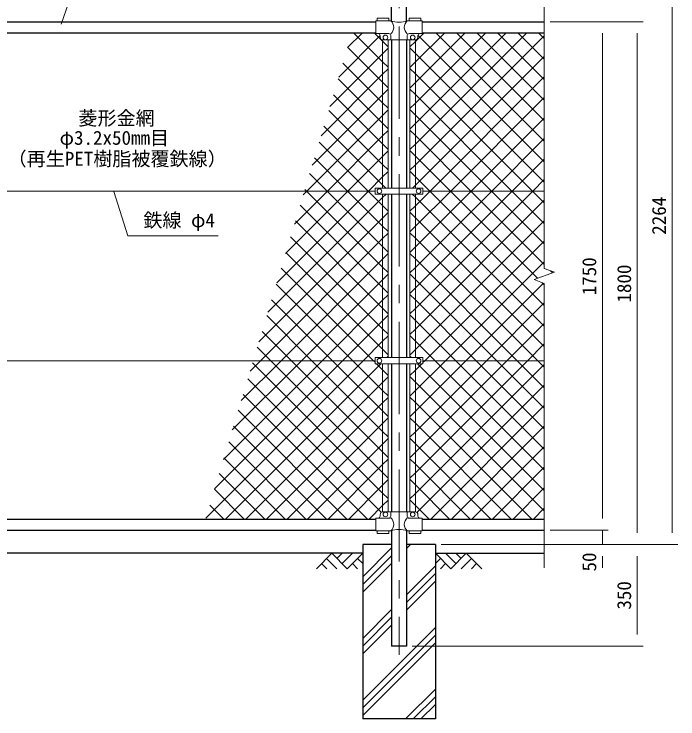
# Model space of a CAD drawing. Units: millimetres, scale not verified. Extents: x -4200 to 4200, y -2970 to 2970.
# Drawn here: x -2710 to -425, y -817 to 1609 of the extents above; entities that cross this region are included whole.
import ezdxf
from ezdxf.enums import TextEntityAlignment as Align

# ---------------------------------------------------------------- set-up
doc = ezdxf.new("R2010")
doc.units = ezdxf.units.MM
doc.header["$LTSCALE"] = 10
doc.linetypes.add('USER1', pattern=[50.8, 31.75, -6.35, 6.35, -6.35])
for name, color, linetype, lineweight in [('0-3_D-BGD', 7, 'Continuous', 25), ('0-4_D-STR4', 7, 'Continuous', 25), ('0-5_D-STR1', 1, 'Continuous', 25), ('0-6_D-STR-DIM', 7, 'Continuous', 13), ('0-9_D-DCR-HCH', 7, 'Continuous', 13), ('0-A_D-BMK', 2, 'USER1', 13), ('0-B_D-STR2', 7, 'Continuous', 13), ('0-C_D-STR3', 3, 'Continuous', 13), ('0-D_D-STR-TXT', 7, 'Continuous', 13)]:
    doc.layers.add(name, color=color, linetype=linetype, lineweight=lineweight)
doc.styles.add('ＭＳ ゴシック', font='')
doc.styles.get('ＭＳ ゴシック').set_extended_font_data('MS Gothic')

msp = doc.modelspace()

# ---------------------------------------------------------------- linework, layer by layer
at = {"layer": '0-3_D-BGD'}
for p, q in [((-1509.97, -246.79), (-3259.97, -246.79)), ((-1259.97, -246.79), (-884.97, -246.79))]:
    msp.add_line(p, q, dxfattribs=at)
at = {"layer": '0-4_D-STR4'}
for p, q in [((-1509.97, -216.79), (-1509.97, -816.79)), ((-1410.37, -216.79), (-1509.97, -216.79)), ((-1259.97, -216.79), (-1359.57, -216.79)), ((-1259.97, -216.79), (-1259.97, -816.79)), ((-1259.97, -816.79), (-1509.97, -816.79))]:
    msp.add_line(p, q, dxfattribs=at)
at = {"layer": '0-5_D-STR1'}
for p, q in [((-1410.37, 1586.21), (-1410.37, 2051.16)), ((-1359.57, 1586.21), (-1359.57, 2051.16)), ((-3304.97, 1583.21), (-1464.97, 1583.21)), ((-1304.97, 1583.21), (-884.97, 1583.21)), ((-3304.97, 1545.21), (-1464.97, 1545.21)), ((-1304.97, 1545.21), (-884.97, 1545.21)), ((-1410.37, 1520.21), (-1410.37, 1010.71)), ((-1359.57, 1520.21), (-1359.57, 1010.71)), ((-1410.37, 989.71), (-1410.37, 426.71)), ((-1359.57, 989.71), (-1359.57, 426.71)), ((-1410.37, 405.71), (-1410.37, -103.79)), ((-1359.57, 405.71), (-1359.57, -103.79)), ((-3304.97, -128.79), (-1464.97, -128.79)), ((-1304.97, -128.79), (-884.97, -128.79)), ((-3304.97, -166.79), (-1464.97, -166.79)), ((-1410.37, -169.79), (-1410.37, -566.79)), ((-1359.57, -169.79), (-1359.57, -566.79)), ((-1304.97, -166.79), (-884.97, -166.79)), ((-1359.57, -566.79), (-1410.37, -566.79))]:
    msp.add_line(p, q, dxfattribs=at)
at = {"layer": '0-6_D-STR-DIM'}
for p, q in [((-884.97, 2072.21), (-884.97, 733.86)), ((-444.97, 2007.21), (-444.97, -176.79)), ((-864.97, 1583.21), (-664.97, 1583.21)), ((-864.97, 1583.21), (-544.97, 1583.21)), ((-864.97, 1583.21), (-544.97, 1583.21)), ((-684.97, 1543.21), (-684.97, -126.79)), ((-564.97, 1543.21), (-564.97, -176.79)), ((-849.74, 721.04), (-884.97, 733.86)), ((-920.21, 695.39), (-849.74, 721.04)), ((-884.97, 682.56), (-920.21, 695.39)), ((-884.97, 682.56), (-884.97, -296.79)), ((-684.97, -126.79), (-684.97, -86.79)), ((-864.97, -166.79), (-664.97, -166.79)), ((-864.97, -166.79), (-664.97, -166.79)), ((-684.97, -166.79), (-684.97, -216.79)), ((-1239.97, -216.79), (-664.97, -216.79)), ((-1239.97, -216.79), (-544.97, -216.79)), ((-1239.97, -216.79), (-424.97, -216.79)), ((-1239.97, -216.79), (-544.97, -216.79)), ((-684.97, -256.79), (-684.97, -296.79)), ((-564.97, -256.79), (-564.97, -526.79)), ((-1339.57, -566.79), (-544.97, -566.79))]:
    msp.add_line(p, q, dxfattribs=at)
at = {"layer": '0-9_D-DCR-HCH'}
for p, q in [((-1359.57, -230.63), (-1345.74, -216.79)), ((-1509.97, -327.99), (-1410.37, -228.39)), ((-1616.4, -246.79), (-1669.61, -300)), ((-1634.14, -264.53), (-1598.5, -300)), ((-1616.4, -246.79), (-1563.19, -300)), ((-1598.66, -264.53), (-1580.92, -246.79)), ((-1580.92, -282.26), (-1545.45, -246.79)), ((-1563.19, -300), (-1509.97, -246.79)), ((-1527.71, -264.53), (-1509.97, -282.18)), ((-1509.97, -354.51), (-1410.37, -254.91)), ((-1206.76, -300), (-1259.97, -246.79)), ((-1242.24, -264.53), (-1259.97, -282.18)), ((-1189.03, -282.26), (-1224.5, -246.79)), ((-1153.55, -246.79), (-1206.76, -300)), ((-1171.2, -264.62), (-1189.03, -246.79)), ((-1135.81, -264.53), (-1171.45, -300)), ((-1153.55, -246.79), (-1100.34, -300)), ((-1651.87, -282.26), (-1634.05, -300)), ((-1545.45, -282.26), (-1527.63, -300)), ((-1509.97, -381.03), (-1410.37, -281.43)), ((-1359.57, -389.73), (-1259.97, -290.13)), ((-1224.5, -282.26), (-1242.32, -300)), ((-1118.08, -282.26), (-1135.89, -300)), ((-1359.57, -416.24), (-1259.97, -316.64)), ((-1359.57, -442.76), (-1259.97, -343.16)), ((-1509.97, -540.13), (-1410.37, -440.53)), ((-1509.97, -566.64), (-1410.37, -467.04)), ((-1509.97, -593.16), (-1410.37, -493.56)), ((-1509.97, -752.26), (-1259.97, -502.26)), ((-1509.97, -778.77), (-1259.97, -528.77)), ((-1509.97, -805.29), (-1259.97, -555.29)), ((-1362.37, -816.79), (-1259.97, -714.39)), ((-1335.86, -816.79), (-1259.97, -740.91)), ((-1309.34, -816.79), (-1259.97, -767.42))]:
    msp.add_line(p, q, dxfattribs=at)
at = {"layer": '0-A_D-BMK'}
msp.add_line((-1384.97, 2074.27), (-1384.97, -596.79), dxfattribs=at)
at = {"layer": '0-B_D-STR2'}
for p, q in [((-1592.41, 1392.75), (-1449.97, 1535.19)), ((-1561.88, 1494), (-1510.67, 1545.21)), ((-1441.47, 1445.51), (-1541.18, 1545.21)), ((-1441.47, 1516.22), (-1470.46, 1545.21)), ((-1328.47, 1515.27), (-1298.53, 1545.21)), ((-1328.47, 1444.56), (-1227.82, 1545.21)), ((-1328.47, 1373.85), (-1157.11, 1545.21)), ((-1328.47, 1303.14), (-1086.4, 1545.21)), ((-1328.47, 1232.43), (-1015.69, 1545.21)), ((-1328.47, 1161.72), (-944.98, 1545.21)), ((-884.97, 1101.14), (-1320.58, 1536.74)), ((-884.97, 1171.85), (-1258.33, 1545.21)), ((-884.97, 1242.56), (-1187.62, 1545.21)), ((-884.97, 1313.27), (-1116.91, 1545.21)), ((-884.97, 1383.99), (-1046.2, 1545.21)), ((-884.97, 1454.7), (-975.49, 1545.21)), ((-884.97, 1525.41), (-904.78, 1545.21)), ((-1422.47, 1497.22), (-1441.47, 1516.22)), ((-1347.47, 1496.27), (-1328.47, 1515.27)), ((-1441.47, 1374.8), (-1561.6, 1494.93)), ((-1441.47, 1472.98), (-1422.47, 1491.98)), ((-1622.94, 1291.51), (-1441.47, 1472.98)), ((-1441.47, 1304.09), (-1577.98, 1440.6)), ((-1422.47, 1426.51), (-1441.47, 1445.51)), ((-1347.47, 1425.56), (-1328.47, 1444.56)), ((-1441.47, 1402.27), (-1422.47, 1421.27)), ((-1328.47, 1403.22), (-1347.47, 1422.22)), ((-1653.48, 1190.27), (-1441.47, 1402.27)), ((-1441.47, 1233.38), (-1594.37, 1386.27)), ((-925.46, 1000.21), (-1328.47, 1403.22)), ((-1277.85, 1000.21), (-884.97, 1393.08)), ((-1422.47, 1355.8), (-1441.47, 1374.8)), ((-1347.47, 1354.85), (-1328.47, 1373.85)), ((-1441.47, 1331.56), (-1422.47, 1350.56)), ((-1328.47, 1332.51), (-1347.47, 1351.51)), ((-1684.01, 1089.03), (-1441.47, 1331.56)), ((-1441.47, 1162.67), (-1610.75, 1331.94)), ((-996.18, 1000.21), (-1328.47, 1332.51)), ((-1207.14, 1000.21), (-884.97, 1322.37)), ((-1422.47, 1285.09), (-1441.47, 1304.09)), ((-1347.47, 1284.14), (-1328.47, 1303.14)), ((-1441.47, 1091.96), (-1627.13, 1277.62)), ((-1441.47, 1260.85), (-1422.47, 1279.85)), ((-1328.47, 1261.8), (-1347.47, 1280.8)), ((-1066.89, 1000.21), (-1328.47, 1261.8)), ((-1702.11, 1000.21), (-1441.47, 1260.85)), ((-1136.43, 1000.21), (-884.97, 1251.66)), ((-1422.47, 1214.38), (-1441.47, 1233.38)), ((-1347.47, 1213.43), (-1328.47, 1232.43)), ((-1631.4, 1000.21), (-1441.47, 1190.14)), ((-1441.47, 1190.14), (-1422.47, 1209.14)), ((-1491.15, 1000.21), (-1659.9, 1168.96)), ((-1065.72, 1000.21), (-884.97, 1180.95)), ((-1422.47, 1143.67), (-1441.47, 1162.67)), ((-1347.47, 1142.72), (-1328.47, 1161.72)), ((-1560.69, 1000.21), (-1441.47, 1119.43)), ((-1441.47, 1119.43), (-1422.47, 1138.43)), ((-1561.86, 1000.21), (-1676.29, 1114.64)), ((-1422.47, 1072.96), (-1441.47, 1091.96)), ((-995.01, 1000.21), (-884.97, 1110.24)), ((-1441.47, 1048.72), (-1422.47, 1067.72)), ((-1632.57, 1000.21), (-1692.67, 1060.31)), ((-1489.98, 1000.21), (-1441.47, 1048.72)), ((-924.29, 1000.21), (-884.97, 1039.53)), ((-1806.14, 684.05), (-1489.98, 1000.21)), ((-1775.61, 785.3), (-1560.69, 1000.21)), ((-1745.07, 886.54), (-1631.4, 1000.21)), ((-1714.54, 987.78), (-1702.11, 1000.21)), ((-1703.28, 1000.21), (-1709.05, 1005.98)), ((-1441.47, 738.4), (-1703.28, 1000.21)), ((-1441.47, 809.11), (-1632.57, 1000.21)), ((-1441.47, 879.83), (-1561.86, 1000.21)), ((-1441.47, 950.54), (-1491.15, 1000.21)), ((-1328.47, 949.58), (-1277.85, 1000.21)), ((-1328.47, 878.87), (-1207.14, 1000.21)), ((-1328.47, 808.16), (-1136.43, 1000.21)), ((-1328.47, 737.45), (-1065.72, 1000.21)), ((-1328.47, 666.74), (-995.01, 1000.21)), ((-1328.47, 596.03), (-924.29, 1000.21)), ((-884.97, 818.3), (-1066.89, 1000.21)), ((-884.97, 889.01), (-996.18, 1000.21)), ((-884.97, 959.72), (-925.46, 1000.21)), ((-1441.47, 667.69), (-1725.44, 951.66)), ((-1422.47, 931.54), (-1441.47, 950.54)), ((-1347.47, 930.58), (-1328.47, 949.58)), ((-1328.47, 525.32), (-884.97, 968.82)), ((-1328.47, 454.61), (-884.97, 898.11)), ((-1441.47, 596.98), (-1741.82, 897.33)), ((-1422.47, 860.83), (-1441.47, 879.83)), ((-1347.47, 859.87), (-1328.47, 878.87)), ((-1441.47, 836.58), (-1422.47, 855.58)), ((-1328.47, 837.54), (-1347.47, 856.54)), ((-1861.85, 416.21), (-1441.47, 836.58)), ((-1441.47, 526.27), (-1758.2, 843)), ((-907.15, 416.21), (-1328.47, 837.54)), ((-1422.47, 790.11), (-1441.47, 809.11)), ((-1347.47, 789.16), (-1328.47, 808.16)), ((-1441.47, 455.56), (-1774.59, 788.67)), ((-1441.47, 765.87), (-1422.47, 784.87)), ((-1328.47, 766.83), (-1347.47, 785.83)), ((-1791.14, 416.21), (-1441.47, 765.87)), ((-977.86, 416.21), (-1328.47, 766.83)), ((-1422.47, 719.4), (-1441.47, 738.4)), ((-1347.47, 718.45), (-1328.47, 737.45)), ((-1441.47, 695.16), (-1422.47, 714.16)), ((-1328.47, 696.11), (-1347.47, 715.11)), ((-856.1, 718.72), (-863.39, 726.01)), ((-850.02, 720.93), (-849.87, 721.09)), ((-1543.55, 416.21), (-1807.35, 680.02)), ((-1720.43, 416.21), (-1441.47, 695.16)), ((-1048.57, 416.21), (-1328.47, 696.11)), ((-884.97, 676.88), (-893.91, 685.81)), ((-1422.47, 648.69), (-1441.47, 667.69)), ((-1347.47, 647.74), (-1328.47, 666.74)), ((-1441.47, 624.45), (-1422.47, 643.45)), ((-1328.47, 625.4), (-1347.47, 644.4)), ((-1614.26, 416.21), (-1823.74, 625.69)), ((-1649.72, 416.21), (-1441.47, 624.45)), ((-1119.28, 416.21), (-1328.47, 625.4)), ((-1084.03, 416.21), (-884.97, 615.27)), ((-1422.47, 577.98), (-1441.47, 596.98)), ((-1347.47, 577.03), (-1328.47, 596.03)), ((-1684.97, 416.21), (-1840.12, 571.37)), ((-1441.47, 553.74), (-1422.47, 572.74)), ((-1328.47, 554.69), (-1347.47, 573.69)), ((-1579.01, 416.21), (-1441.47, 553.74)), ((-1189.99, 416.21), (-1328.47, 554.69)), ((-1013.32, 416.21), (-884.97, 544.56)), ((-1755.68, 416.21), (-1856.51, 517.04)), ((-1422.47, 507.27), (-1441.47, 526.27)), ((-1347.47, 506.32), (-1328.47, 525.32)), ((-1441.47, 483.03), (-1422.47, 502.03)), ((-1328.47, 483.98), (-1347.47, 502.98)), ((-1826.39, 416.21), (-1872.89, 462.71)), ((-1508.29, 416.21), (-1441.47, 483.03)), ((-1260.7, 416.21), (-1328.47, 483.98)), ((-942.61, 416.21), (-884.97, 473.85)), ((-1422.47, 436.56), (-1441.47, 455.56)), ((-1347.47, 435.61), (-1328.47, 454.61)), ((-2050.4, -125.89), (-1508.29, 416.21)), ((-2019.87, -24.65), (-1579.01, 416.21)), ((-1989.33, 76.59), (-1649.72, 416.21)), ((-1958.8, 177.84), (-1720.43, 416.21)), ((-1928.27, 279.08), (-1791.14, 416.21)), ((-1897.74, 380.32), (-1861.85, 416.21)), ((-1441.47, 31.3), (-1826.39, 416.21)), ((-1441.47, 102.01), (-1755.68, 416.21)), ((-1441.47, 172.72), (-1684.97, 416.21)), ((-1441.47, 243.43), (-1614.26, 416.21)), ((-1441.47, 314.14), (-1543.55, 416.21)), ((-1427.08, 426.71), (-1422.47, 431.32)), ((-1341.91, 426.71), (-1347.47, 432.27)), ((-1328.47, 171.77), (-1084.03, 416.21)), ((-1328.47, 101.06), (-1013.32, 416.21)), ((-1328.47, 30.35), (-942.61, 416.21)), ((-884.97, 40.48), (-1260.7, 416.21)), ((-884.97, 111.19), (-1189.99, 416.21)), ((-884.97, 181.9), (-1119.28, 416.21)), ((-884.97, 252.61), (-1048.57, 416.21)), ((-884.97, 323.33), (-977.86, 416.21)), ((-884.97, 394.04), (-907.15, 416.21)), ((-1982.58, -128.79), (-1448.08, 405.71)), ((-884.97, -30.23), (-1320.91, 405.71)), ((-1911.87, -128.79), (-1441.47, 341.61)), ((-1445.85, -105.75), (-1905.66, 354.06)), ((-1441.47, 341.61), (-1422.47, 360.61)), ((-1323.55, -106.15), (-884.97, 332.42)), ((-1493.52, -128.79), (-1922.04, 299.73)), ((-1422.47, 295.14), (-1441.47, 314.14)), ((-1841.16, -128.79), (-1441.47, 270.9)), ((-1441.47, 270.9), (-1422.47, 289.9)), ((-1328.47, 271.85), (-1347.47, 290.85)), ((-927.84, -128.79), (-1328.47, 271.85)), ((-1564.23, -128.79), (-1938.42, 245.4)), ((-1422.47, 224.43), (-1441.47, 243.43)), ((-1275.48, -128.79), (-884.97, 261.71)), ((-1441.47, 200.19), (-1422.47, 219.19)), ((-1328.47, 201.14), (-1347.47, 220.14)), ((-1770.45, -128.79), (-1441.47, 200.19)), ((-998.55, -128.79), (-1328.47, 201.14)), ((-1634.94, -128.79), (-1954.81, 191.08)), ((-1422.47, 153.72), (-1441.47, 172.72)), ((-1347.47, 152.77), (-1328.47, 171.77)), ((-1204.77, -128.79), (-884.97, 191)), ((-1441.47, 129.48), (-1422.47, 148.48)), ((-1328.47, 130.43), (-1347.47, 149.43)), ((-1705.65, -128.79), (-1971.19, 136.75)), ((-1699.74, -128.79), (-1441.47, 129.48)), ((-1069.26, -128.79), (-1328.47, 130.43)), ((-1422.47, 83.01), (-1441.47, 102.01)), ((-1347.47, 82.06), (-1328.47, 101.06)), ((-1134.06, -128.79), (-884.97, 120.29)), ((-1776.36, -128.79), (-1987.58, 82.42)), ((-1441.47, 58.77), (-1422.47, 77.77)), ((-1328.47, 59.72), (-1347.47, 78.72)), ((-1629.03, -128.79), (-1441.47, 58.77)), ((-1139.97, -128.79), (-1328.47, 59.72)), ((-1063.34, -128.79), (-884.97, 49.58)), ((-1847.07, -128.79), (-2003.96, 28.1)), ((-1422.47, 12.3), (-1441.47, 31.3)), ((-1347.47, 11.35), (-1328.47, 30.35)), ((-1441.47, -11.94), (-1422.47, 7.06)), ((-1328.47, -10.99), (-1347.47, 8.01)), ((-1558.32, -128.79), (-1441.47, -11.94)), ((-1210.68, -128.79), (-1328.47, -10.99)), ((-992.63, -128.79), (-884.97, -21.13)), ((-1917.79, -128.79), (-2020.34, -26.23)), ((-1441.47, -82.65), (-1422.47, -63.65)), ((-1328.47, -81.7), (-1347.47, -62.7)), ((-1988.5, -128.79), (-2036.73, -80.56)), ((-1487.61, -128.79), (-1441.47, -82.65)), ((-1281.39, -128.79), (-1328.47, -81.7)), ((-921.92, -128.79), (-884.97, -91.84))]:
    msp.add_line(p, q, dxfattribs=at)
for points in [[(-1347.47, 1072.01), (-1328.47, 1091.01), (-884.97, 1534.51)], [(-884.97, 1030.43), (-1328.47, 1473.93), (-1347.47, 1492.93)], [(-1338.06, 1010.71), (-1328.47, 1020.3), (-884.97, 1463.8)], [(-1430.94, 1010.71), (-1441.47, 1021.25), (-1643.52, 1223.29)], [(-884.97, 747.59), (-1137.6, 1000.21), (-1328.47, 1191.09), (-1347.47, 1210.09)], [(-907.95, 699.85), (-1208.31, 1000.21), (-1328.47, 1120.38), (-1347.47, 1139.38)], [(-884.97, 606.17), (-1279.02, 1000.21), (-1328.47, 1049.67), (-1347.47, 1068.67)], [(-1836.67, 582.81), (-1441.47, 978.01), (-1429.77, 989.71)], [(-884.97, 535.46), (-1328.47, 978.96), (-1339.23, 989.71)], [(-1867.2, 481.57), (-1441.47, 907.3), (-1422.47, 926.3)], [(-884.97, 464.75), (-1328.47, 908.25), (-1347.47, 927.25)], [(-1302.47, 409.9), (-1296.16, 416.21), (-884.97, 827.4)], [(-1347.47, 294.19), (-1328.47, 313.19), (-1225.45, 416.21), (-884.97, 756.69)], [(-1467.47, 410.85), (-1472.84, 416.21), (-1790.97, 734.35)], [(-1347.47, 223.48), (-1328.47, 242.48), (-1154.74, 416.21), (-887.48, 683.47)], [(-1422.47, -58.41), (-1441.47, -39.41), (-1889.27, 408.39)], [(-1422.47, 365.85), (-1441.47, 384.85), (-1462.34, 405.71)], [(-1347.47, 364.9), (-1328.47, 383.9), (-1306.66, 405.71)], [(-1347.47, -59.36), (-1328.47, -40.36), (-884.97, 403.14)], [(-884.97, -100.94), (-1328.47, 342.56), (-1347.47, 361.56)]]:
    msp.add_lwpolyline(points, dxfattribs=at)
at = {"layer": '0-C_D-STR3'}
for p, q in [((-1464.97, 1542.21), (-1464.97, 1586.21)), ((-1413.52, 1586.21), (-1464.97, 1586.21)), ((-1419.97, 1595.51), (-1459.97, 1595.51)), ((-1459.97, 1586.21), (-1459.97, 1595.51)), ((-1419.97, 1586.21), (-1419.97, 1595.51)), ((-1304.97, 1586.21), (-1356.42, 1586.21)), ((-1309.97, 1595.51), (-1349.97, 1595.51)), ((-1349.97, 1586.21), (-1349.97, 1595.51)), ((-1309.97, 1586.21), (-1309.97, 1595.51)), ((-1304.97, 1542.21), (-1304.97, 1586.21)), ((-1420.52, 1542.21), (-1464.97, 1542.21)), ((-1449.97, 1530.21), (-1449.97, 1535.21)), ((-1413.52, 1520.21), (-1413.52, 1535.21)), ((-1356.42, 1520.21), (-1356.42, 1535.21)), ((-1304.97, 1542.21), (-1349.42, 1542.21)), ((-1319.97, 1530.21), (-1319.97, 1535.21)), ((-1441.47, 1520.32), (-1441.47, 1010.71)), ((-1439.97, 1520.21), (-1329.97, 1520.21)), ((-1422.47, 1520.21), (-1422.47, 1010.71)), ((-1347.47, 1520.21), (-1347.47, 1010.71)), ((-1328.47, 1520.32), (-1328.47, 1010.71)), ((-3307.98, 1000.21), (-1467.47, 1000.21)), ((-1467.47, 1010.71), (-1467.47, 989.71)), ((-1302.47, 1010.71), (-1467.47, 1010.71)), ((-1302.47, 1010.71), (-1302.47, 989.71)), ((-1302.47, 1000.21), (-884.97, 1000.21)), ((-1302.47, 989.71), (-1467.47, 989.71)), ((-1441.47, 989.71), (-1441.47, 426.71)), ((-1422.47, 989.71), (-1422.47, 426.71)), ((-1347.47, 989.71), (-1347.47, 426.71)), ((-1328.47, 989.71), (-1328.47, 426.71)), ((-3307.98, 416.21), (-1467.47, 416.21)), ((-1302.47, 426.71), (-1467.47, 426.71)), ((-1467.47, 426.71), (-1467.47, 405.71)), ((-1302.47, 426.71), (-1302.47, 405.71)), ((-1302.47, 416.21), (-884.97, 416.21)), ((-1302.47, 405.71), (-1467.47, 405.71)), ((-1441.47, 405.71), (-1441.47, -103.9)), ((-1422.47, 405.71), (-1422.47, -103.79)), ((-1347.47, 405.71), (-1347.47, -103.79)), ((-1328.47, 405.71), (-1328.47, -103.9)), ((-1449.97, -113.79), (-1449.97, -118.79)), ((-1439.97, -103.79), (-1329.97, -103.79)), ((-1413.52, -103.79), (-1413.52, -118.79)), ((-1356.42, -103.79), (-1356.42, -118.79)), ((-1319.97, -113.79), (-1319.97, -118.79)), ((-1464.97, -125.79), (-1464.97, -169.79)), ((-1420.52, -125.79), (-1464.97, -125.79)), ((-1304.97, -125.79), (-1349.42, -125.79)), ((-1304.97, -125.79), (-1304.97, -169.79)), ((-1413.52, -169.79), (-1464.97, -169.79)), ((-1459.97, -169.79), (-1459.97, -179.09)), ((-1419.97, -169.79), (-1419.97, -179.09)), ((-1304.97, -169.79), (-1356.42, -169.79)), ((-1349.97, -169.79), (-1349.97, -179.09)), ((-1309.97, -169.79), (-1309.97, -179.09)), ((-1419.97, -179.09), (-1459.97, -179.09)), ((-1309.97, -179.09), (-1349.97, -179.09))]:
    msp.add_line(p, q, dxfattribs=at)
for centre in [(-1431.97, 1529.21), (-1337.97, 1529.21), (-1452.47, 1000.21), (-1317.47, 1000.21), (-1452.47, 416.21), (-1317.47, 416.21), (-1431.97, -112.79), (-1337.97, -112.79)]:
    msp.add_circle(centre, 8, dxfattribs=at)
for centre, radius, start, end in [((-1384.97, 1666.7), 85.4, 250.46947, 289.53053), ((-1432.65, 1563.77), 29.48, 310.4464, 49.5536), ((-1337.3, 1563.77), 29.48, 130.4464, 229.5536), ((-1456.97, 1535.21), 7, 0, 90), ((-1439.97, 1530.21), 10, 180, 270), ((-1420.52, 1535.21), 7, 0, 90), ((-1349.42, 1535.21), 7, 90, 180), ((-1329.97, 1530.21), 10, 270, 0), ((-1312.97, 1535.21), 7, 90, 180), ((-1456.97, -118.79), 7, 270, 0), ((-1439.97, -113.79), 10, 90, 180), ((-1420.52, -118.79), 7, 270, 0), ((-1349.42, -118.79), 7, 180, 270), ((-1329.97, -113.79), 10, 0, 90), ((-1312.97, -118.79), 7, 180, 270), ((-1432.65, -147.35), 29.48, 310.4464, 49.5536), ((-1337.3, -147.35), 29.48, 130.4464, 229.5536), ((-1384.97, -250.27), 85.4, 70.46947, 109.53053)]:
    msp.add_arc(centre, radius, start, end, dxfattribs=at)
at = {"layer": '0-D_D-STR-TXT'}
for points in [[(-1938.14, 1785.3), (-2474.44, 1785.3), (-2548.14, 1574.66)], [(-2007.31, 846.58), (-2318.64, 846.58), (-2366.73, 998.31)]]:
    msp.add_lwpolyline(points, dxfattribs=at)

# ---------------------------------------------------------------- texts
at = {"layer": '0-6_D-STR-DIM', "style": 'ＭＳ ゴシック'}
for s, p in [('2264', (-451.72, 849.84)), ('1750', (-691.72, 641.31)), ('1800', (-571.72, 616.31)), ('50', (-691.72, -309.41)), ('350', (-571.72, -440.66))]:
    msp.add_text(s, height=48.09, rotation=90, dxfattribs=at).set_placement(p, align=Align.BOTTOM_LEFT)
at = {"layer": '0-D_D-STR-TXT', "style": 'ＭＳ ゴシック'}
for s, p in [('菱形金網', (-2488.57, 1212.62)), ('φ3.2x50mm目', (-2553.55, 1145.03)), ('（再生PET樹脂被覆鉄線）', (-2732.23, 1072.88)), ('鉄線 φ4', (-2264.92, 861.45))]:
    msp.add_text(s, height=48.09, dxfattribs=at).set_placement(p, align=Align.BOTTOM_LEFT)

doc.saveas('drawing.dxf')
